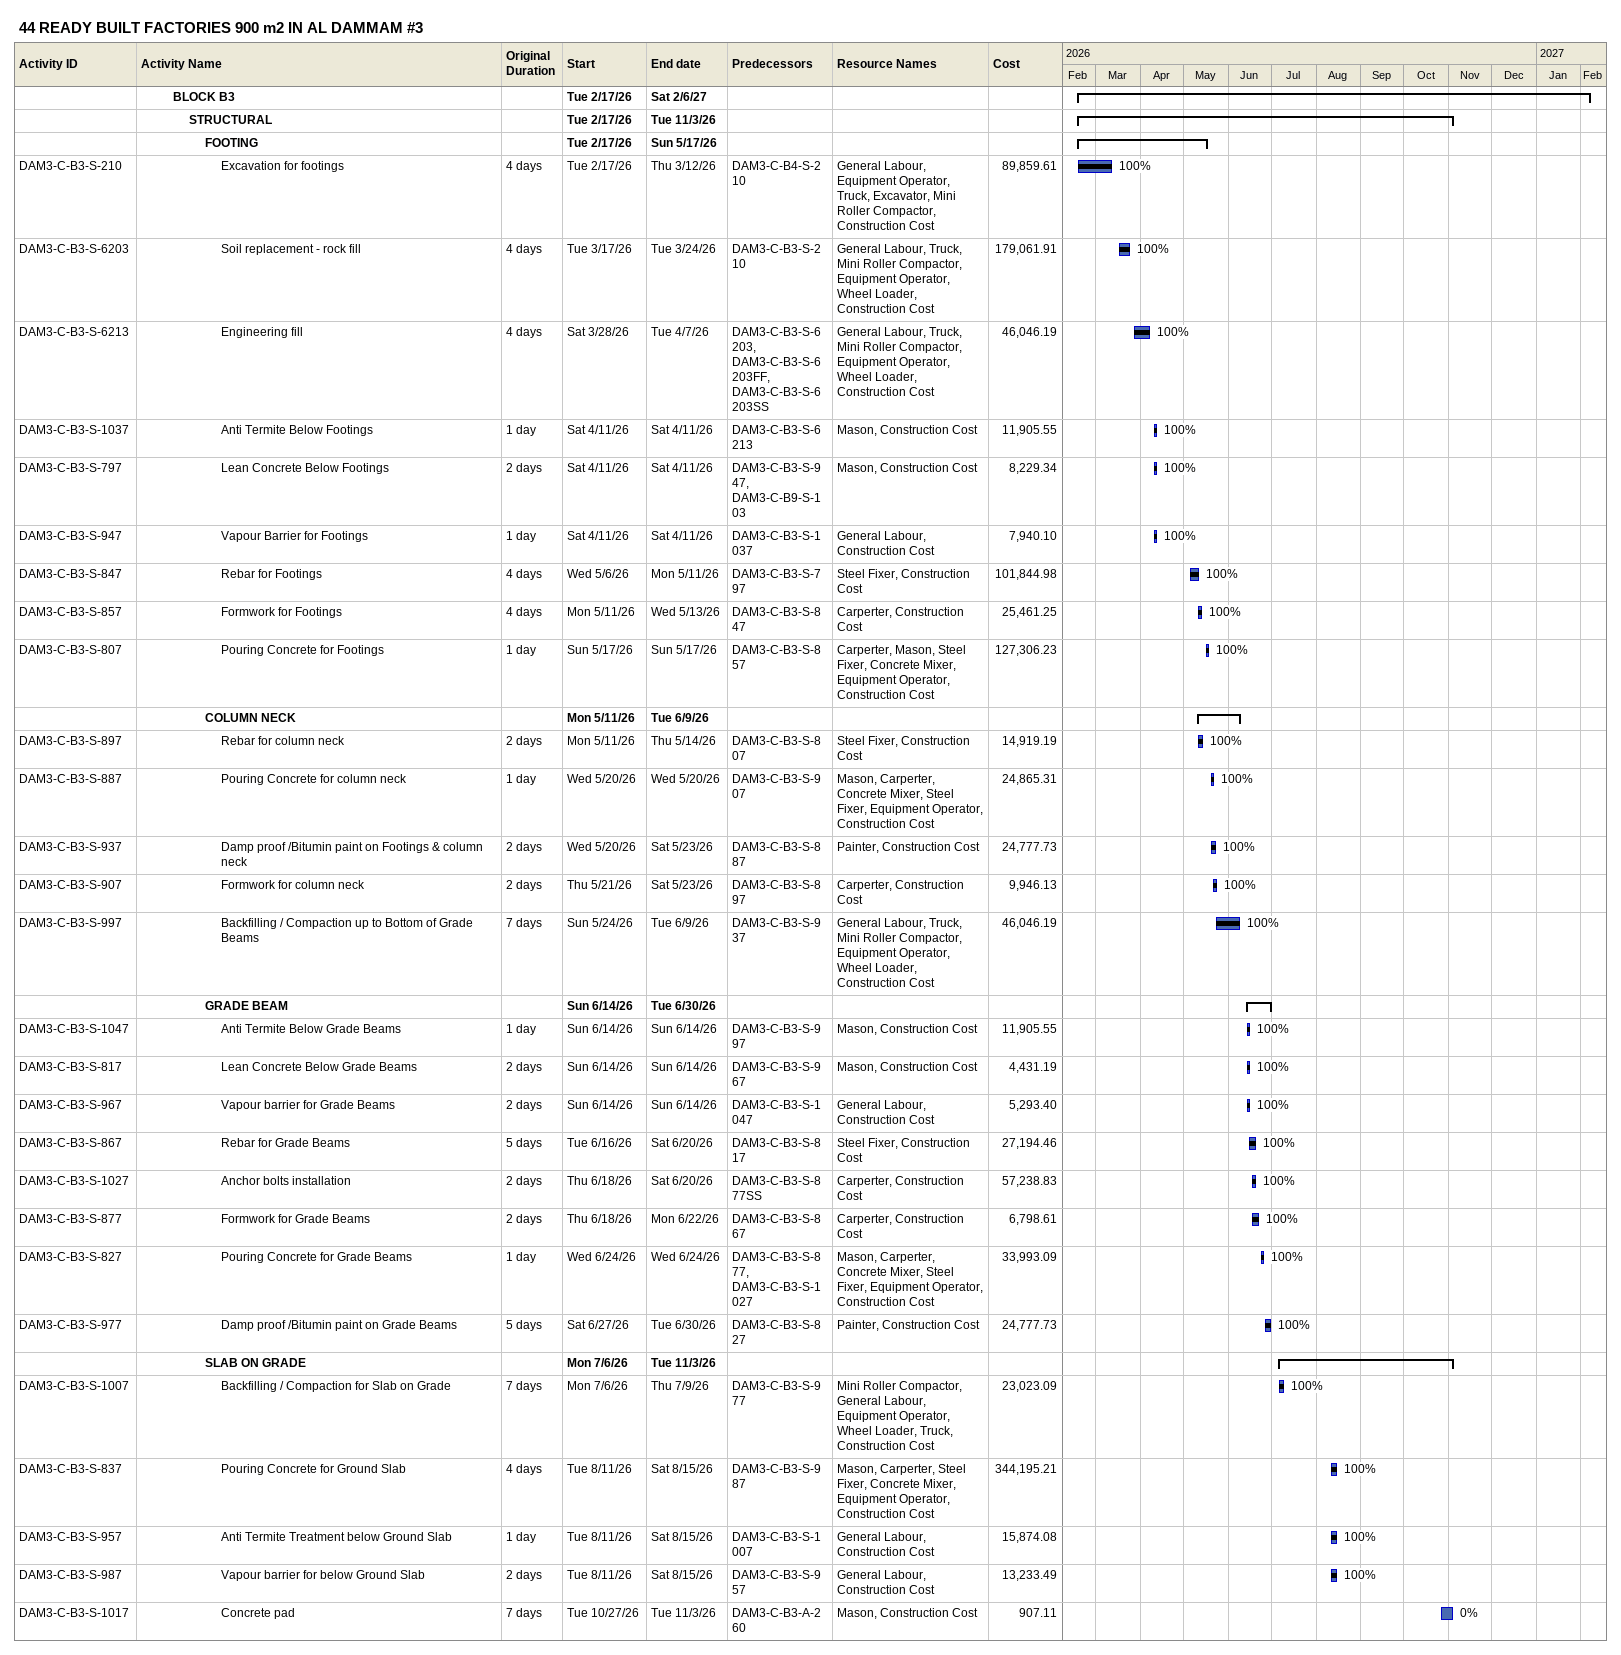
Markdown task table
44 READY BUILT FACTORIES 900 m2 IN AL DAMMAM #3

| ID | Level | Task | Original duration | Start | Finish | Predecessors | Resources | % complete | Cost |
|---|---|---|---|---|---|---|---|---|---|
|  | 3 | **BLOCK B3** |  | 2026-02-17 | 2027-02-06 |  |  |  |  |
|  | 4 | **STRUCTURAL** |  | 2026-02-17 | 2026-11-03 |  |  |  |  |
|  | 5 | **FOOTING** |  | 2026-02-17 | 2026-05-17 |  |  |  |  |
| DAM3-C-B3-S-210 | 6 | Excavation for footings | 4d | 2026-02-17 | 2026-03-12 | DAM3-C-B4-S-210 | General Labour, Equipment Operator, Truck, Excavator, Mini Roller Compactor, Construction Cost | 100 | 89859.61 |
| DAM3-C-B3-S-6203 | 6 | Soil replacement - rock fill | 4d | 2026-03-17 | 2026-03-24 | DAM3-C-B3-S-210 | General Labour, Truck, Mini Roller Compactor, Equipment Operator, Wheel Loader, Construction Cost | 100 | 179061.91 |
| DAM3-C-B3-S-6213 | 6 | Engineering fill | 4d | 2026-03-28 | 2026-04-07 | DAM3-C-B3-S-6203, DAM3-C-B3-S-6203FF, DAM3-C-B3-S-6203SS | General Labour, Truck, Mini Roller Compactor, Equipment Operator, Wheel Loader, Construction Cost | 100 | 46046.19 |
| DAM3-C-B3-S-1037 | 6 | Anti Termite Below Footings | 1d | 2026-04-11 | 2026-04-11 | DAM3-C-B3-S-6213 | Mason, Construction Cost | 100 | 11905.55 |
| DAM3-C-B3-S-797 | 6 | Lean Concrete Below Footings | 2d | 2026-04-11 | 2026-04-11 | DAM3-C-B3-S-947, DAM3-C-B9-S-103 | Mason, Construction Cost | 100 | 8229.34 |
| DAM3-C-B3-S-947 | 6 | Vapour Barrier for Footings | 1d | 2026-04-11 | 2026-04-11 | DAM3-C-B3-S-1037 | General Labour, Construction Cost | 100 | 7940.10 |
| DAM3-C-B3-S-847 | 6 | Rebar for Footings | 4d | 2026-05-06 | 2026-05-11 | DAM3-C-B3-S-797 | Steel Fixer, Construction Cost | 100 | 101844.98 |
| DAM3-C-B3-S-857 | 6 | Formwork for Footings | 4d | 2026-05-11 | 2026-05-13 | DAM3-C-B3-S-847 | Carperter, Construction Cost | 100 | 25461.25 |
| DAM3-C-B3-S-807 | 6 | Pouring Concrete for Footings | 1d | 2026-05-17 | 2026-05-17 | DAM3-C-B3-S-857 | Carperter, Mason, Steel Fixer, Concrete Mixer, Equipment Operator, Construction Cost | 100 | 127306.23 |
|  | 5 | **COLUMN NECK** |  | 2026-05-11 | 2026-06-09 |  |  |  |  |
| DAM3-C-B3-S-897 | 6 | Rebar for column neck | 2d | 2026-05-11 | 2026-05-14 | DAM3-C-B3-S-807 | Steel Fixer, Construction Cost | 100 | 14919.19 |
| DAM3-C-B3-S-887 | 6 | Pouring Concrete for column neck | 1d | 2026-05-20 | 2026-05-20 | DAM3-C-B3-S-907 | Mason, Carperter, Concrete Mixer, Steel Fixer, Equipment Operator, Construction Cost | 100 | 24865.31 |
| DAM3-C-B3-S-937 | 6 | Damp proof /Bitumin paint on Footings & column neck | 2d | 2026-05-20 | 2026-05-23 | DAM3-C-B3-S-887 | Painter, Construction Cost | 100 | 24777.73 |
| DAM3-C-B3-S-907 | 6 | Formwork for column neck | 2d | 2026-05-21 | 2026-05-23 | DAM3-C-B3-S-897 | Carperter, Construction Cost | 100 | 9946.13 |
| DAM3-C-B3-S-997 | 6 | Backfilling / Compaction up to Bottom of Grade Beams | 7d | 2026-05-24 | 2026-06-09 | DAM3-C-B3-S-937 | General Labour, Truck, Mini Roller Compactor, Equipment Operator, Wheel Loader, Construction Cost | 100 | 46046.19 |
|  | 5 | **GRADE BEAM** |  | 2026-06-14 | 2026-06-30 |  |  |  |  |
| DAM3-C-B3-S-1047 | 6 | Anti Termite Below Grade Beams | 1d | 2026-06-14 | 2026-06-14 | DAM3-C-B3-S-997 | Mason, Construction Cost | 100 | 11905.55 |
| DAM3-C-B3-S-817 | 6 | Lean Concrete Below Grade Beams | 2d | 2026-06-14 | 2026-06-14 | DAM3-C-B3-S-967 | Mason, Construction Cost | 100 | 4431.19 |
| DAM3-C-B3-S-967 | 6 | Vapour barrier for Grade Beams | 2d | 2026-06-14 | 2026-06-14 | DAM3-C-B3-S-1047 | General Labour, Construction Cost | 100 | 5293.40 |
| DAM3-C-B3-S-867 | 6 | Rebar for Grade Beams | 5d | 2026-06-16 | 2026-06-20 | DAM3-C-B3-S-817 | Steel Fixer, Construction Cost | 100 | 27194.46 |
| DAM3-C-B3-S-1027 | 6 | Anchor bolts installation | 2d | 2026-06-18 | 2026-06-20 | DAM3-C-B3-S-877SS | Carperter, Construction Cost | 100 | 57238.83 |
| DAM3-C-B3-S-877 | 6 | Formwork for Grade Beams | 2d | 2026-06-18 | 2026-06-22 | DAM3-C-B3-S-867 | Carperter, Construction Cost | 100 | 6798.61 |
| DAM3-C-B3-S-827 | 6 | Pouring Concrete for Grade Beams | 1d | 2026-06-24 | 2026-06-24 | DAM3-C-B3-S-877, DAM3-C-B3-S-1027 | Mason, Carperter, Concrete Mixer, Steel Fixer, Equipment Operator, Construction Cost | 100 | 33993.09 |
| DAM3-C-B3-S-977 | 6 | Damp proof /Bitumin paint on Grade Beams | 5d | 2026-06-27 | 2026-06-30 | DAM3-C-B3-S-827 | Painter, Construction Cost | 100 | 24777.73 |
|  | 5 | **SLAB ON GRADE** |  | 2026-07-06 | 2026-11-03 |  |  |  |  |
| DAM3-C-B3-S-1007 | 6 | Backfilling / Compaction for Slab on Grade | 7d | 2026-07-06 | 2026-07-09 | DAM3-C-B3-S-977 | Mini Roller Compactor, General Labour, Equipment Operator, Wheel Loader, Truck, Construction Cost | 100 | 23023.09 |
| DAM3-C-B3-S-837 | 6 | Pouring Concrete for Ground Slab | 4d | 2026-08-11 | 2026-08-15 | DAM3-C-B3-S-987 | Mason, Carperter, Steel Fixer, Concrete Mixer, Equipment Operator, Construction Cost | 100 | 344195.21 |
| DAM3-C-B3-S-957 | 6 | Anti Termite Treatment below Ground Slab | 1d | 2026-08-11 | 2026-08-15 | DAM3-C-B3-S-1007 | General Labour, Construction Cost | 100 | 15874.08 |
| DAM3-C-B3-S-987 | 6 | Vapour barrier for below Ground Slab | 2d | 2026-08-11 | 2026-08-15 | DAM3-C-B3-S-957 | General Labour, Construction Cost | 100 | 13233.49 |
| DAM3-C-B3-S-1017 | 6 | Concrete pad | 7d | 2026-10-27 | 2026-11-03 | DAM3-C-B3-A-260 | Mason, Construction Cost | 0 | 907.11 |
